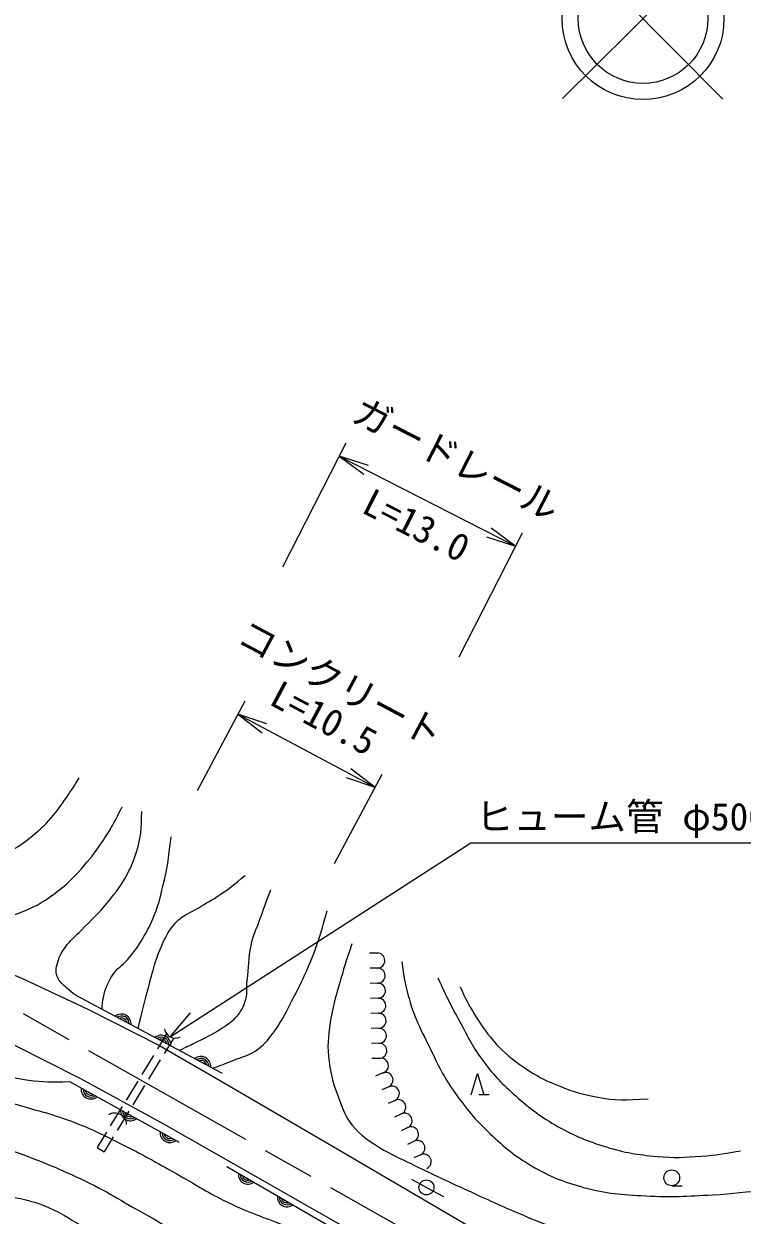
# Model space of a CAD drawing. Units: millimetres, scale not verified. Extents: x 40000 to 680000, y 20000 to 380000.
# Drawn here: x 500246 to 548050, y 260237 to 339476 of the extents above; entities that cross this region are included whole.
import ezdxf
from ezdxf.enums import TextEntityAlignment as Align

# ---------------------------------------------------------------- set-up
doc = ezdxf.new("R2010")
doc.units = ezdxf.units.MM
doc.header["$LTSCALE"] = 1000
doc.linetypes.add('CHAIN', pattern=[18.5, 12, -1.5, 3.5, -1.5])
for name, color, linetype, lineweight in [('M-BMK', 2, 'CHAIN', 13), ('M-BMK-SRVR', 3, 'Continuous', 25), ('M-STR-HTXT', 7, 'Continuous', 13), ('M-WORK', 1, 'Continuous', 13)]:
    doc.layers.add(name, color=color, linetype=linetype, lineweight=lineweight)
doc.styles.add('ＭＳ ゴシック', font='')
doc.styles.get('ＭＳ ゴシック').set_extended_font_data('MS Gothic')

# ---------------------------------------------------------------- blocks, each defined once
blk = doc.blocks.new('open_arrow')
at = {"color": 0, "linetype": 'Continuous', "lineweight": -2}
blk.add_lwpolyline([(7.5, 1.25), (0, 0), (7.5, -1.25)], dxfattribs=at)

msp = doc.modelspace()

# ---------------------------------------------------------------- linework, layer by layer
at = {"layer": 'M-BMK'}
msp.add_line((488445, 280285), (546203, 247652), dxfattribs=at)
at = {"layer": 'M-BMK-SRVR'}
for p, q in [((555239, 353458), (536090, 334518)), ((546755, 334459), (536149, 345183))]:
    msp.add_line(p, q, dxfattribs=at)
for radius in [5387, 4309]:
    msp.add_circle((541452, 339821), radius, dxfattribs=at)
at = {"layer": 'M-STR-HTXT'}
for p, q in [((517478, 303353), (521692, 311613)), ((521238, 310722), (532973, 304734)), ((529213, 297366), (533427, 305625)), ((511796, 288487), (514966, 294438)), ((514495, 293555), (523615, 288698)), ((520915, 283629), (524085, 289580)), ((509983, 272107), (511340, 273695))]:
    msp.add_line(p, q, dxfattribs=at)
msp.add_lwpolyline([(509983, 272107), (530000, 285000), (557500, 285000)], dxfattribs=at)
at = {"layer": 'M-WORK'}
for p, q in [((496038, 277750), (500247, 275939)), ((523757, 277667), (523257, 277656)), ((523779, 276667), (523279, 276656)), ((500247, 275939), (504509, 273941)), ((523802, 275668), (523302, 275656)), ((513472, 269657), (504353, 274515)), ((523824, 274668), (523325, 274657)), ((504509, 273941), (509278, 271516)), ((523847, 273668), (523347, 273657)), ((523869, 272668), (523370, 272657)), ((509750, 272307), (509131, 271295)), ((510196, 271994), (509587, 270996)), ((499589, 271561), (504011, 269323)), ((509278, 271516), (513647, 268986)), ((523892, 271669), (523392, 271657)), ((508871, 270868), (508089, 269588)), ((509326, 270570), (508544, 269290)), ((523915, 270669), (523415, 270658)), ((524103, 269687), (523650, 269475)), ((530025, 268251), (530445, 269651)), ((530445, 269651), (530865, 268251)), ((503277, 269119), (510586, 265092)), ((504011, 269323), (509552, 266313)), ((507828, 269161), (507046, 267881)), ((508284, 268863), (507502, 267583)), ((513647, 268986), (520822, 264812)), ((524527, 268781), (524074, 268569)), ((524951, 267875), (524498, 267663)), ((531215, 268251), (530515, 268251)), ((506785, 267455), (506003, 266175)), ((507241, 267156), (506459, 265876)), ((509552, 266313), (515626, 262849)), ((525375, 266970), (524922, 266758)), ((505743, 265748), (505124, 264736)), ((506198, 265450), (505589, 264452)), ((525799, 266064), (525346, 265852)), ((505124, 264736), (505589, 264452)), ((520822, 264812), (547184, 249399)), ((526223, 265158), (525770, 264946)), ((526647, 264253), (526194, 264041)), ((513750, 263485), (521624, 258917)), ((515626, 262849), (524471, 257814)), ((526054, 262623), (527037, 262085)), ((527037, 262085), (528164, 261470)), ((543362, 262194), (544062, 262194))]:
    msp.add_line(p, q, dxfattribs=at)
for centre, radius in [((543362, 262719), 525), ((527037, 262085), 500)]:
    msp.add_circle(centre, radius, dxfattribs=at)
for centre, radius, start, end in [((523768, 277167), 500, 271.29217, 91.29217), ((523791, 276167), 500, 271.29217, 91.29217), ((523813, 275168), 500, 271.29217, 91.29217), ((523836, 274168), 500, 271.29217, 91.29217), ((506735, 272963), 650, 354.57679, 129.33706), ((506735, 272963), 520, 0.69258, 123.22128), ((523858, 273168), 500, 271.29217, 91.29217), ((506735, 272963), 390, 11.82527, 112.08859), ((506735, 272963), 260, 46.01456, 77.8993), ((510351, 272774), 762, 191.3658, 292.986), ((523881, 272168), 500, 271.29217, 91.29217), ((509383, 271552), 650, 354.57679, 129.33706), ((509383, 271552), 520, 0.69258, 123.22128), ((509383, 271552), 390, 11.82527, 112.08859), ((509383, 271552), 260, 46.01456, 77.8993), ((523903, 271169), 500, 271.29217, 91.29217), ((512031, 270142), 650, 354.57679, 129.33706), ((512031, 270142), 520, 0.69258, 123.22128), ((512031, 270142), 390, 11.82527, 112.08859), ((512031, 270142), 260, 46.01456, 77.8993), ((524009, 270178), 500, 280.86179, 100.86179), ((524315, 269234), 500, 295.08349, 115.08349), ((504711, 268614), 650, 173.76656, 308.52683), ((524739, 268328), 500, 295.08349, 115.08349), ((504711, 268614), 520, 179.88235, 302.41104), ((504711, 268614), 390, 191.01504, 291.27835), ((504711, 268614), 260, 225.20433, 257.08906), ((525163, 267423), 500, 295.08349, 115.08349), ((507339, 267166), 650, 173.76656, 308.52683), ((507339, 267166), 520, 179.88235, 302.41104), ((507339, 267166), 390, 191.01504, 291.27835), ((506296, 266239), 789, 2.83678, 122.21436), ((507339, 267166), 260, 225.20433, 257.08906), ((525587, 266517), 500, 295.08349, 115.08349), ((509966, 265718), 650, 173.76656, 308.52683), ((509966, 265718), 520, 179.88235, 302.41104), ((509966, 265718), 390, 191.01504, 291.27835), ((509966, 265718), 260, 225.20433, 257.08906), ((526011, 265611), 500, 295.08349, 115.08349), ((526435, 264705), 500, 295.08349, 115.08349), ((526859, 263800), 500, 295.08349, 115.08349), ((515173, 262948), 650, 172.50139, 307.26166), ((515173, 262948), 520, 178.61718, 301.14588), ((515173, 262948), 390, 189.74987, 290.01319), ((515173, 262948), 260, 223.93916, 255.8239), ((517768, 261443), 650, 172.50139, 307.26166), ((517768, 261443), 520, 178.61718, 301.14588), ((517768, 261443), 390, 189.74987, 290.01319), ((517768, 261443), 260, 223.93916, 255.8239)]:
    msp.add_arc(centre, radius, start, end, dxfattribs=at)
for points, knots in [([(476944, 296319), (477403, 295751), (477532, 295602), (477920, 295152), (478661, 294292), (479079, 293808), (479897, 293021), (481191, 291776), (482038, 291212), (483455, 290108), (484888, 288992), (485702, 288379), (487202, 287356), (488456, 286500), (489164, 286020), (490506, 285313), (491334, 284877), (491823, 284673), (492708, 284372), (493532, 284091), (494011, 283954), (494875, 283857), (495792, 283753), (496323, 283713), (497237, 283839), (498031, 283949), (498476, 284082), (499209, 284407), (499908, 284718), (500244, 285013), (500843, 285491), (501352, 285898), (501622, 286153), (502050, 286645), (502500, 287161), (502708, 287486), (503098, 288048), (503438, 288538), (503546, 288708), (503933, 289327)], [0, 0, 0, 0, 1, 1, 1, 2, 2, 2, 3, 3, 3, 4, 4, 4, 5, 5, 5, 6, 6, 6, 7, 7, 7, 8, 8, 8, 9, 9, 9, 10, 10, 10, 11, 11, 11, 12, 12, 12, 13, 13, 13, 13]), ([(459713, 290825), (460713, 292119), (461021, 292604), (462095, 293501), (462746, 294045), (463075, 294443), (463857, 294773), (464486, 295039), (464871, 295232), (465553, 295198), (466140, 295168), (466438, 294907), (466924, 294578), (467976, 293864), (468448, 293298), (469306, 292359), (470509, 291042), (471066, 290203), (472210, 288835), (473486, 287309), (474163, 286421), (475505, 284952), (476526, 283835), (477103, 283209), (478213, 282179), (479359, 281116), (480066, 280592), (481248, 279569), (482258, 278694), (482766, 278133), (483825, 277317), (485598, 275952), (486620, 275209), (488556, 274087), (490574, 272919), (491815, 272470), (493940, 271510), (495377, 270861), (496169, 270457), (497660, 269943), (498764, 269563), (499405, 269380), (500563, 269226), (501615, 269086), (502032, 269087), (503277, 269119)], [0, 0, 0, 0, 1, 1, 1, 2, 2, 2, 3, 3, 3, 4, 4, 4, 5, 5, 5, 6, 6, 6, 7, 7, 7, 8, 8, 8, 9, 9, 9, 10, 10, 10, 11, 11, 11, 12, 12, 12, 13, 13, 13, 14, 14, 14, 15, 15, 15, 15]), ([(463698, 283507), (464190, 283747), (464353, 283855), (464742, 284127), (465488, 284648), (465691, 285188), (466373, 285791), (467023, 286364), (467357, 286788), (468168, 287096), (468889, 287369), (469357, 287421), (470125, 287357), (470769, 287302), (471150, 287229), (471724, 286933), (472189, 286692), (472347, 286402), (472703, 286019), (473401, 285270), (473713, 284783), (474367, 283996), (475391, 282765), (475913, 282029), (477010, 280864), (478079, 279729), (478679, 279089), (479849, 278058), (481365, 276720), (482223, 275965), (483895, 274827), (485255, 273901), (486075, 273468), (487516, 272674), (489089, 271808), (489975, 271320), (491627, 270618), (494619, 269348), (496340, 268736), (499426, 267715), (500842, 267246), (501677, 267112), (503080, 266605), (504631, 266045), (505452, 265607), (506930, 264876), (508412, 264143), (509201, 263651), (510650, 262853), (511864, 262184), (512500, 261726), (513749, 261124), (515077, 260483), (515867, 260225), (517240, 259688), (518863, 259054), (519790, 258744), (521417, 258122), (522363, 257760), (522896, 257564), (523831, 257176), (525048, 256671), (525708, 256338), (526898, 255773), (527578, 255450), (527936, 255219), (528628, 254924), (529059, 254740), (529313, 254655), (529773, 254562), (530051, 254505), (530155, 254487), (530490, 254453)], [0, 0, 0, 0, 1, 1, 1, 2, 2, 2, 3, 3, 3, 4, 4, 4, 5, 5, 5, 6, 6, 6, 7, 7, 7, 8, 8, 8, 9, 9, 9, 10, 10, 10, 11, 11, 11, 12, 12, 12, 13, 13, 13, 14, 14, 14, 15, 15, 15, 16, 16, 16, 17, 17, 17, 18, 18, 18, 19, 19, 19, 20, 20, 20, 21, 21, 21, 22, 22, 22, 23, 23, 23, 24, 24, 24, 24]), ([(483598, 285271), (483979, 285091), (484098, 285022), (484400, 284832), (484890, 284525), (485069, 284220), (485549, 283897), (486121, 283511), (486516, 283421), (487147, 283139), (488086, 282720), (488613, 282486), (489574, 282121), (490354, 281825), (490792, 281662), (491584, 281401), (492998, 280937), (493766, 280572), (495225, 280283), (496286, 280072), (496897, 279938), (497978, 279981), (498840, 280015), (499349, 280074), (500145, 280407), (501154, 280830), (501694, 281158), (502560, 281828), (503108, 282251), (503387, 282527), (503857, 283035), (504472, 283703), (504789, 284106), (505313, 284847), (505975, 285783), (506159, 286173), (506787, 287387)], [0, 0, 0, 0, 1, 1, 1, 2, 2, 2, 3, 3, 3, 4, 4, 4, 5, 5, 5, 6, 6, 6, 7, 7, 7, 8, 8, 8, 9, 9, 9, 10, 10, 10, 11, 11, 11, 12, 12, 12, 12]), ([(504353, 274515), (503768, 274837), (503537, 274938), (503119, 275340), (502836, 275611), (502601, 275734), (502466, 276101), (502316, 276509), (502418, 276798), (502553, 277211), (502696, 277649), (502854, 277873), (503140, 278233), (503458, 278633), (503700, 278800), (504054, 279168), (504757, 279901), (505201, 280269), (505838, 281061), (506396, 281755), (506724, 282145), (507143, 282932), (507436, 283483), (507562, 283815), (507752, 284411), (508071, 285415), (508043, 285871), (508100, 287086)], [0, 0, 0, 0, 1, 1, 1, 2, 2, 2, 3, 3, 3, 4, 4, 4, 5, 5, 5, 6, 6, 6, 7, 7, 7, 8, 8, 8, 9, 9, 9, 9]), ([(505455, 273928), (505460, 274285), (505482, 274415), (505539, 274722), (505656, 275343), (505838, 275673), (506163, 276215), (506447, 276689), (506794, 276807), (507149, 277230), (507571, 277734), (507792, 278033), (508135, 278593), (508508, 279202), (508676, 279571), (508947, 280232), (509238, 280940), (509316, 281368), (509506, 282110), (509827, 283370), (509856, 283845), (510049, 285395)], [0, 0, 0, 0, 1, 1, 1, 2, 2, 2, 3, 3, 3, 4, 4, 4, 5, 5, 5, 6, 6, 6, 7, 7, 7, 7]), ([(507861, 272646), (508120, 273811), (508199, 274132), (508456, 275073), (508803, 276346), (508943, 277087), (509478, 278292), (509739, 278879), (509919, 279208), (510348, 279685), (510817, 280205), (511258, 280289), (511849, 280663), (512413, 281021), (512753, 281183), (513307, 281555), (513990, 282016), (514212, 282207), (514982, 282839)], [0, 0, 0, 0, 1, 1, 1, 2, 2, 2, 3, 3, 3, 4, 4, 4, 5, 5, 5, 6, 6, 6, 6]), ([(516657, 281860), (516292, 280883), (516196, 280631), (515917, 279837), (515690, 279193), (515487, 278853), (515351, 278184), (515170, 277287), (515188, 276766), (515090, 275856), (515028, 275279), (515136, 274923), (514938, 274377), (514774, 273925), (514611, 273687), (514286, 273333), (513899, 272913), (513593, 272768), (513111, 272463), (512552, 272109), (512201, 271976), (511610, 271680), (511218, 271484), (511091, 271421), (510602, 271186)], [0, 0, 0, 0, 1, 1, 1, 2, 2, 2, 3, 3, 3, 4, 4, 4, 5, 5, 5, 6, 6, 6, 7, 7, 7, 8, 8, 8, 8]), ([(512817, 270006), (513436, 270234), (513603, 270300), (514101, 270505), (514800, 270794), (515272, 270837), (515863, 271310), (516356, 271705), (516583, 271993), (516950, 272506), (517501, 273277), (517701, 273780), (518147, 274616), (518599, 275465), (518833, 275952), (519212, 276835), (519806, 278218), (519929, 278754), (520430, 280489)], [0, 0, 0, 0, 1, 1, 1, 2, 2, 2, 3, 3, 3, 4, 4, 4, 5, 5, 5, 6, 6, 6, 6]), ([(467007, 277753), (467603, 278118), (467823, 278255), (468399, 278449), (468962, 278639), (469298, 278749), (469893, 278739), (470559, 278727), (470938, 278616), (471560, 278376), (472262, 278106), (472632, 277888), (473271, 277492), (474301, 276854), (474818, 276405), (475809, 275708), (477226, 274712), (477972, 274083), (479434, 273156), (480775, 272306), (481586, 271930), (482958, 271133), (484118, 270460), (484721, 270000), (485917, 269393), (487457, 268611), (488351, 268231), (489962, 267609), (491532, 267004), (492431, 266717), (494030, 266195), (496168, 265497), (497413, 265249), (499533, 264498), (501326, 263864), (502313, 263452), (504036, 262650), (505801, 261828), (506703, 261196), (508408, 260257), (509558, 259624), (510157, 259183), (511345, 258625), (513354, 257681), (514552, 257316), (516631, 256537), (519310, 255533), (520832, 255027), (523548, 254123), (526137, 253261), (527615, 252863), (530204, 252002), (532632, 251194), (534007, 250780), (536403, 249881), (537591, 249435), (538223, 249101), (539405, 248641), (540924, 248051), (541441, 247887), (543339, 247253)], [0, 0, 0, 0, 1, 1, 1, 2, 2, 2, 3, 3, 3, 4, 4, 4, 5, 5, 5, 6, 6, 6, 7, 7, 7, 8, 8, 8, 9, 9, 9, 10, 10, 10, 11, 11, 11, 12, 12, 12, 13, 13, 13, 14, 14, 14, 15, 15, 15, 16, 16, 16, 17, 17, 17, 18, 18, 18, 19, 19, 19, 20, 20, 20, 20]), ([(522077, 278289), (521656, 277019), (521538, 276669), (521251, 275614), (520983, 274627), (520776, 274082), (520642, 273069), (520507, 272049), (520420, 271456), (520555, 270437), (520690, 269415), (520873, 268850), (521251, 267892), (521519, 267209), (521626, 266777), (522099, 266217), (522692, 265515), (523147, 265223), (523926, 264737), (524697, 264257), (525178, 264074), (525993, 263672), (527349, 263002), (528121, 262652), (529495, 262018), (530925, 261359), (531721, 260978), (533171, 260365), (534101, 259972), (534405, 259846), (535564, 259386)], [0, 0, 0, 0, 1, 1, 1, 2, 2, 2, 3, 3, 3, 4, 4, 4, 5, 5, 5, 6, 6, 6, 7, 7, 7, 8, 8, 8, 9, 9, 9, 10, 10, 10, 10]), ([(525403, 277115), (525498, 276230), (525566, 275940), (525737, 275201), (526101, 273616), (526557, 272791), (527277, 271332), (527855, 270163), (528153, 269481), (528909, 268418), (529732, 267259), (530244, 266630), (531280, 265655), (532281, 264713), (532876, 264194), (534064, 263502), (535318, 262771), (536101, 262472), (537501, 262088), (539072, 261656), (540007, 261618), (541634, 261522), (543364, 261420), (544339, 261515), (546071, 261588), (547502, 261648), (548294, 261835), (549726, 261870), (550549, 261891), (551043, 262074), (551836, 261849), (552314, 261712), (552667, 261685), (552988, 261305), (553226, 261024), (553300, 260822), (553387, 260452)], [0, 0, 0, 0, 1, 1, 1, 2, 2, 2, 3, 3, 3, 4, 4, 4, 5, 5, 5, 6, 6, 6, 7, 7, 7, 8, 8, 8, 9, 9, 9, 10, 10, 10, 11, 11, 11, 12, 12, 12, 12]), ([(527790, 276032), (528448, 274634), (528631, 274242), (529241, 273132), (529832, 272054), (530110, 271409), (530854, 270431), (531589, 269464), (532073, 268969), (532986, 268168), (534010, 267270), (534623, 266788), (535813, 266124), (536997, 265464), (537715, 265172), (539011, 264775), (540292, 264382), (541048, 264269), (542382, 264144), (543533, 264037), (544189, 264077), (545341, 264166), (546358, 264245), (546723, 264302), (547929, 264514)], [0, 0, 0, 0, 1, 1, 1, 2, 2, 2, 3, 3, 3, 4, 4, 4, 5, 5, 5, 6, 6, 6, 7, 7, 7, 8, 8, 8, 8]), ([(529275, 275424), (529686, 274564), (529807, 274305), (530221, 273629), (530605, 273002), (530821, 272644), (531294, 272081), (531895, 271366), (532267, 270979), (533020, 270428), (534086, 269647), (534748, 269270), (535978, 268789), (536871, 268440), (537394, 268285), (538335, 268100), (539661, 267841), (540227, 267906), (541793, 267970)], [0, 0, 0, 0, 1, 1, 1, 2, 2, 2, 3, 3, 3, 4, 4, 4, 5, 5, 5, 6, 6, 6, 6]), ([(474502, 270263), (475753, 270027), (476114, 269940), (477134, 269675), (478790, 269246), (479686, 268885), (481288, 268283), (483542, 267437), (484783, 266903), (486987, 265934), (488688, 265187), (489578, 264627), (491294, 263917), (492594, 263378), (493342, 263121), (494687, 262709), (496139, 262265), (496972, 262087), (498440, 261698), (499662, 261374), (500391, 261333), (501572, 260882), (502488, 260532), (502954, 260220), (503791, 259708), (505015, 258958), (505583, 258360), (506792, 257587), (508235, 256665), (509057, 256154), (510610, 255433), (512048, 254766), (512891, 254468), (514395, 253965), (516140, 253381), (517148, 253150), (518930, 252692), (521008, 252159), (522220, 252047), (524281, 251453), (526210, 250897), (527278, 250530), (529143, 249789), (530537, 249235), (531302, 248879), (532634, 248190), (534187, 247387), (534967, 246775), (536484, 245906), (537949, 245066), (538782, 244618), (540269, 243818), (541404, 243207), (541767, 243014), (543185, 242274)], [0, 0, 0, 0, 1, 1, 1, 2, 2, 2, 3, 3, 3, 4, 4, 4, 5, 5, 5, 6, 6, 6, 7, 7, 7, 8, 8, 8, 9, 9, 9, 10, 10, 10, 11, 11, 11, 12, 12, 12, 13, 13, 13, 14, 14, 14, 15, 15, 15, 16, 16, 16, 17, 17, 17, 18, 18, 18, 18])]:
    msp.add_open_spline(points, degree=3, knots=knots, dxfattribs=at)

# ---------------------------------------------------------------- block references
at = {"layer": 'M-STR-HTXT', "xscale": 267, "yscale": 267}
for p, rotation in [((521238, 310722), 333), ((532973, 304734), 153), ((514495, 293555), 332), ((523615, 288698), 152)]:
    msp.add_blockref('open_arrow', p, dxfattribs=dict(at, rotation=rotation))

# ---------------------------------------------------------------- texts
at = {"layer": 'M-STR-HTXT', "style": 'ＭＳ ゴシック'}
for s, rotation, p in [('ガードレール', 332.969, (529047, 310530)), ('コンクリート', 331.957, (521329, 295578))]:
    msp.add_text(s, height=1833, rotation=rotation, dxfattribs=at).set_placement(p, align=Align.MIDDLE_CENTER)
for s, rotation, p in [('L=13.0', 332.969, (525710, 304826)), ('L=10.5', 331.957, (519525, 292009))]:
    msp.add_text(s, height=1833, rotation=rotation, dxfattribs=at).set_placement(p, align=Align.BOTTOM_CENTER)
msp.add_text('ヒューム管 φ500 L=9.0', height=1833, dxfattribs=at).set_placement((543750, 286750), align=Align.MIDDLE_CENTER)

doc.saveas('drawing.dxf')
